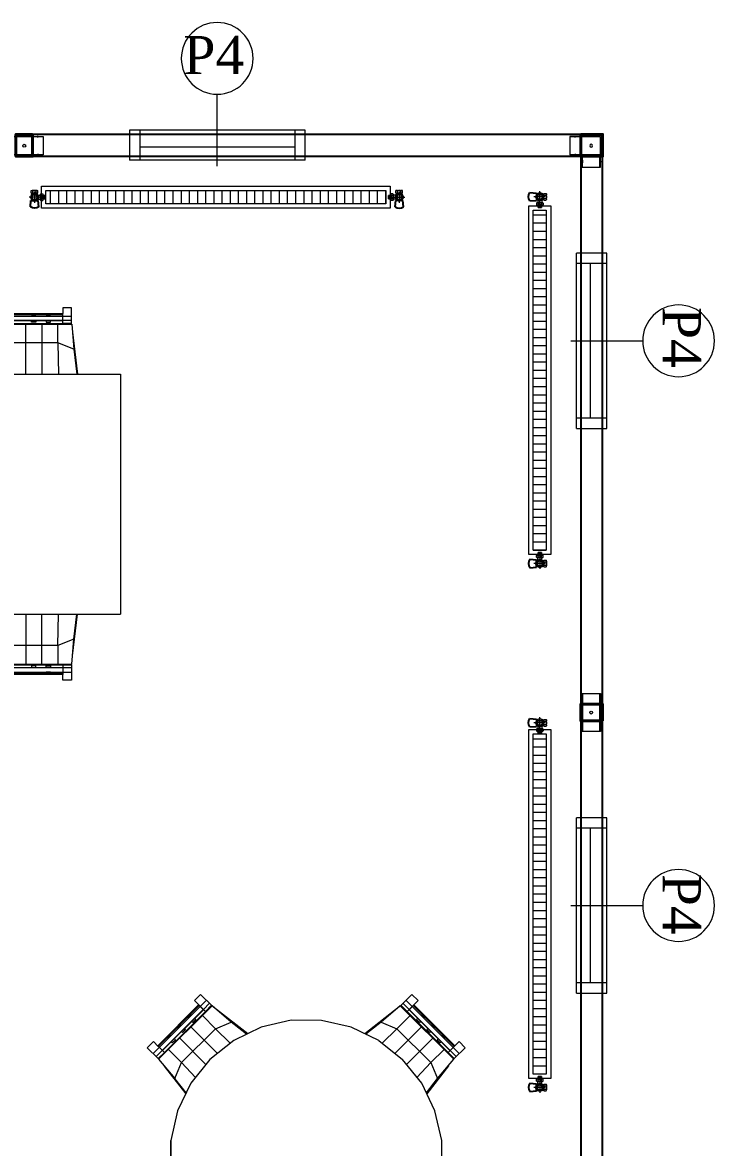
# Model space of a CAD drawing. Header units: millimetres. Extents: x 65390 to 71510, y 46362 to 50796.
# Drawn here: x 68932 to 69249, y 47590 to 48106 of the extents above; entities that cross this region are included whole.
import ezdxf

# ---------------------------------------------------------------- set-up
doc = ezdxf.new("R2010")
doc.units = ezdxf.units.MM
for name, color, linetype in [('BİRLEŞİM ELEMANLARI', 4, 'Continuous'), ('DIŞ PANEL', 21, 'Continuous'), ('P1', 40, 'Continuous')]:
    doc.layers.add(name, color=color, linetype=linetype)
for name, color, linetype, lineweight in [('C-HOTWATERPIPE', 10, 'Continuous', 0), ('C-RADYATÖR', 4, 'Continuous', 0), ('P-MEKANIK', 251, 'Continuous', 9), ('radyatörvana', 7, 'Continuous', 0), ('TEFRİS-M', 232, 'Continuous', 5), ('WALL INTERNAL', 7, 'Continuous', 50)]:
    doc.layers.add(name, color=color, linetype=linetype, lineweight=lineweight)
doc.styles.get("Standard").update_dxf_attribs({"font": 'arial.ttf'})

# ---------------------------------------------------------------- blocks, each defined once
blk = doc.blocks.new('DIŞ KÖŞE KEP 80.')
at = {"lineweight": 40, "elevation": 1364.1}
blk.add_lwpolyline([(90, 150), (90, 50), (-10, 50), (-10, 150)], close=True, dxfattribs=at)
at = {"layer": 'BİRLEŞİM ELEMANLARI', "color": 6, "lineweight": 20}
for p, q in [((0, 138, 1364.1), (140, 138, 1364.1)), ((108.5, 138, 1364.1), (108.5, 140, 1364.1)), ((115, 135, 1364.1), (115, 143, 1364.1)), ((121.5, 138, 1364.1), (121.5, 140, 1364.1)), ((140, 58, 1364.1), (0, 58, 1364.1)), ((2, 0, 1364.1), (2, 56, 1364.1)), ((82, 0, 1364.1), (82, 56, 1364.1)), ((108.5, 58, 1364.1), (108.5, 56, 1364.1)), ((115, 61, 1364.1), (115, 53, 1364.1)), ((121.5, 58, 1364.1), (121.5, 56, 1364.1)), ((5, 25, 1364.1), (-3, 25, 1364.1)), ((2, 31.5, 1364.1), (0, 31.5, 1364.1)), ((2, 18.5, 1364.1), (0, 18.5, 1364.1)), ((2, 31, 1364.1), (2, 19, 1364.1)), ((79, 25, 1364.1), (87, 25, 1364.1)), ((82, 31.5, 1364.1), (84, 31.5, 1364.1)), ((82, 31, 1364.1), (82, 19, 1364.1)), ((82, 18.5, 1364.1), (84, 18.5, 1364.1))]:
    blk.add_line(p, q, dxfattribs=at)
at = {"layer": 'BİRLEŞİM ELEMANLARI', "color": 6, "lineweight": 20, "elevation": 1364.1}
for points in [[(0, 56), (0, 140)], [(0, 140), (140, 140), (140, 56), (0, 56)]]:
    blk.add_lwpolyline(points, dxfattribs=at)
blk.add_lwpolyline([(0, 56), (84, 56), (84, 0), (0, 0)], close=True, dxfattribs=at)
at = {"layer": 'BİRLEŞİM ELEMANLARI', "color": 6, "lineweight": 20}
blk.add_circle((42, 98, 1364.1), 6.5, dxfattribs=at)
blk = doc.blocks.new('DIŞ İKİLİ KEP 60.')
at = {"lineweight": 40}
blk.add_lwpolyline([(135.5, 94), (135.5, -6), (59.5, -6), (59.5, 94)], close=True, dxfattribs=at)
at = {"layer": 'BİRLEŞİM ELEMANLARI', "color": 6, "lineweight": 20}
for p, q in [((185, 82), (10, 82)), ((28.5, 82), (28.5, 84)), ((35, 79), (35, 87)), ((41.5, 82), (41.5, 84)), ((153.5, 82), (153.5, 84)), ((160, 79), (160, 87)), ((166.5, 82), (166.5, 84)), ((10, 2), (185, 2)), ((28.5, 2), (28.5, 0)), ((35, 5), (35, -3)), ((41.5, 2), (41.5, 0)), ((153.5, 2), (153.5, 0)), ((160, 5), (160, -3)), ((166.5, 2), (166.5, 0))]:
    blk.add_line(p, q, dxfattribs=at)
for points in [[(10, 0), (10, 84)], [(10, 84), (185, 84), (185, 0), (10, 0)]]:
    blk.add_lwpolyline(points, dxfattribs=at)
blk.add_circle((98, 42), 6.5, dxfattribs=at)
blk = doc.blocks.new('YUVARLAK MASA_1')
for p, q in [((372327.1, 850766.9), (372367.2, 850766.9)), ((372327.1, 850695.9), (372327.1, 850766.9)), ((372632.2, 850728.8), (372327.1, 850728.8)), ((372367.2, 850766.9), (372367.2, 850735.4)), ((372367.2, 850739.3), (372632.2, 850739.3)), ((372367.2, 850735.4), (372632.2, 850735.4)), ((372367.2, 850695.9), (372367.2, 850734.7)), ((372423.8, 850730.1), (372423.8, 850728.8)), ((372443.5, 850730.1), (372423.8, 850730.1)), ((372443.5, 850728.1), (372443.5, 850730.1)), ((372490.2, 850730.1), (372509.9, 850730.1)), ((372490.2, 850728.8), (372490.2, 850730.1)), ((372509.9, 850730.1), (372509.9, 850728.1)), ((372555.9, 850730.1), (372555.9, 850728.8)), ((372576.3, 850730.1), (372555.9, 850730.1)), ((372576.3, 850728.1), (372576.3, 850730.1)), ((372632.2, 850739.3), (372632.2, 850707.8)), ((372632.8, 850766.9), (372632.8, 850695.9)), ((372672.9, 850766.9), (372632.8, 850766.9)), ((372672.9, 850728.8), (372632.8, 850728.8)), ((372672.9, 850695.9), (372672.9, 850766.9)), ((372325.8, 850692.6), (372316.6, 850577.6)), ((372673.6, 850692.6), (372325.8, 850692.6)), ((372327.1, 850709.1), (372632.2, 850709.1)), ((372367.2, 850695.9), (372327.1, 850695.9)), ((372327.8, 850695.3), (372327.1, 850692.6)), ((372672.9, 850695.3), (372327.8, 850695.3)), ((372332.4, 850695.9), (372332.4, 850695.3)), ((372344.9, 850694.6), (372344.9, 850695.9)), ((372632.2, 850707.8), (372367.2, 850707.8)), ((372389.6, 850607.2), (372389.6, 850692.6)), ((372423.8, 850707.8), (372423.8, 850701.2)), ((372423.8, 850701.2), (372443.5, 850701.2)), ((372443.5, 850701.2), (372443.5, 850707.8)), ((372463.2, 850692.6), (372463.2, 850522.4)), ((372490.2, 850701.2), (372490.2, 850707.8)), ((372509.9, 850701.2), (372490.2, 850701.2)), ((372509.9, 850707.8), (372509.9, 850701.2)), ((372536.2, 850520.4), (372536.2, 850692.6)), ((372555.9, 850707.8), (372555.9, 850701.2)), ((372555.9, 850701.2), (372576.3, 850701.2)), ((372576.3, 850701.2), (372576.3, 850707.8)), ((372609.8, 850692.6), (372609.8, 850607.2)), ((372632.8, 850709.1), (372672.9, 850709.1)), ((372632.8, 850695.9), (372672.9, 850695.9)), ((372654.5, 850695.3), (372654.5, 850695.9)), ((372667, 850695.9), (372667, 850694.6)), ((372672.9, 850692), (372672.9, 850695.3)), ((372682.8, 850577.6), (372673.6, 850692.6)), ((372697.9, 850486.2), (372673.6, 850684.1)), ((372322.5, 850652.5), (372302.8, 850492.8)), ((372306.1, 850494.1), (372316.6, 850577.6)), ((372316.6, 850577.6), (372389.6, 850607.2)), ((372389.6, 850607.2), (372387.6, 850513.8)), ((372609.8, 850607.2), (372389.6, 850607.2)), ((372611.1, 850512.5), (372609.8, 850607.2)), ((372609.8, 850607.2), (372682.8, 850577.6)), ((372693.3, 850488.8), (372682.8, 850577.6)), ((372492.2, 850525.7), (372352.8, 850510.5)), ((372630.9, 850510.5), (372492.2, 850525.7)), ((372352.8, 850510.5), (372220.7, 850463.9)), ((372763, 850463.9), (372630.9, 850510.5)), ((372690, 850489.5), (372693.3, 850488.8)), ((372693.3, 850488.2), (372693.3, 850488.8)), ((372220.7, 850463.9), (372102.3, 850389.6)), ((372882, 850389.6), (372763, 850463.9)), ((372003.7, 850290.3), (372102.3, 850389.6)), ((372102.3, 850389.6), (372003.7, 850290.3)), ((372980.6, 850290.3), (372882, 850389.6)), ((371928.8, 850172), (372003.7, 850290.3)), ((372003.7, 850290.3), (371928.8, 850172)), ((373054.9, 850172), (372980.6, 850290.3)), ((371928.8, 850172), (371882.8, 850039.9)), ((373101.5, 850039.9), (373054.9, 850172)), ((371626.4, 850041.8), (371626.4, 850081.9)), ((371626.4, 850081.9), (371696.7, 850081.9)), ((371664.5, 850081.9), (371664.5, 850041.8)), ((371684.2, 850041.8), (371684.2, 850081.9)), ((371697.4, 850076), (371696.1, 850076)), ((371696.1, 850063.5), (371697.4, 850063.5)), ((371696.7, 850081.9), (371696.7, 850041.8)), ((371697.4, 850081.9), (371697.4, 849736.8)), ((371697.4, 850081.9), (371700, 850081.9)), ((371815.7, 850091.8), (371700.7, 850082.6)), ((371700.7, 850082.6), (371700.7, 849734.8)), ((371706.6, 850082.6), (371905.8, 850106.9)), ((371786.1, 850018.8), (371815.7, 850091.8)), ((371815.7, 850091.8), (371903.8, 850102.3)), ((371903.8, 850102.3), (371902.5, 850096.4)), ((371903.8, 850102.3), (371904.4, 850102.3)), ((373277.1, 850082.6), (373077.2, 850106.9)), ((373079.9, 850102.3), (373079.2, 850102.3)), ((373079.9, 850102.3), (373080.5, 850099)), ((373168.6, 850091.8), (373079.9, 850102.3)), ((373168.6, 850091.8), (373198.2, 850018.8)), ((373283.6, 850082.6), (373168.6, 850091.8)), ((373283.6, 849734.8), (373283.6, 850082.6)), ((373283.6, 850081.9), (373357.9, 850081.9)), ((373286.9, 850081.9), (373286.9, 849736.1)), ((373300.1, 850041.8), (373300.1, 850081.9)), ((373319.8, 850041.8), (373319.8, 850081.9)), ((373357.9, 850081.9), (373357.9, 850041.8)), ((371696.7, 850041.8), (371626.4, 850041.8)), ((371653.3, 849776.2), (371653.3, 850041.2)), ((371653.3, 850041.2), (371684.9, 850041.2)), ((371657.9, 849776.2), (371657.9, 850041.2)), ((371664.5, 850041.2), (371664.5, 849736.1)), ((371684.2, 849736.1), (371684.2, 850041.2)), ((371684.9, 850041.2), (371684.9, 849776.2)), ((371700.7, 850018.8), (371786.1, 850018.8)), ((371786.1, 850018.8), (371880.1, 850020.1)), ((371786.1, 849798.6), (371786.1, 850018.8)), ((371867, 849901.1), (371882.8, 850039.9)), ((371882.8, 850039.9), (371867, 849901.1)), ((373101.5, 850039.9), (373116.7, 849901.1)), ((373198.2, 850018.8), (373103.5, 850020.1)), ((373198.2, 849798.6), (373198.2, 850018.8)), ((373198.2, 850018.8), (373283.6, 850018.8)), ((373357.9, 850041.8), (373286.9, 850041.8)), ((373298.8, 849776.2), (373298.8, 850041.2)), ((373298.8, 850041.2), (373330.3, 850041.2)), ((373300.1, 849736.1), (373300.1, 850041.2)), ((373319.8, 850041.2), (373319.8, 849736.1)), ((373326.4, 849776.2), (373326.4, 850041.2)), ((373330.3, 850041.2), (373330.3, 849776.2)), ((371663.2, 849985.3), (371664.5, 849985.3)), ((371663.2, 849964.9), (371663.2, 849985.3)), ((371664.5, 849964.9), (371663.2, 849964.9)), ((371692.1, 849985.3), (371684.2, 849985.3)), ((371692.1, 849964.9), (371684.9, 849964.9)), ((371692.1, 849985.3), (371692.1, 849964.9)), ((373292.2, 849985.3), (373298.8, 849985.3)), ((373292.2, 849964.9), (373292.2, 849985.3)), ((373298.8, 849964.9), (373292.2, 849964.9)), ((373321.1, 849964.9), (373319.1, 849964.9)), ((373319.8, 849985.3), (373321.1, 849985.3)), ((373321.1, 849985.3), (373321.1, 849964.9)), ((371663.2, 849918.9), (371663.2, 849899.2)), ((371664.5, 849918.9), (371663.2, 849918.9)), ((371692.1, 849918.9), (371684.2, 849918.9)), ((371692.1, 849899.2), (371692.1, 849918.9)), ((371871.6, 849945.2), (371700.7, 849945.2)), ((373283.6, 849945.2), (373111.4, 849945.2)), ((373292.2, 849918.9), (373292.2, 849899.2)), ((373298.8, 849918.9), (373292.2, 849918.9)), ((373321.1, 849918.9), (373319.8, 849918.9)), ((373321.1, 849899.2), (373321.1, 849918.9)), ((371663.2, 849899.2), (371664.5, 849899.2)), ((371663.2, 849852.5), (371664.5, 849852.5)), ((371663.2, 849832.8), (371663.2, 849852.5)), ((371684.2, 849852.5), (371692.1, 849852.5)), ((371684.9, 849899.2), (371692.1, 849899.2)), ((371692.1, 849852.5), (371692.1, 849832.8)), ((371700.7, 849872.2), (371869.6, 849872.2)), ((371867, 849901.1), (371882.8, 849761.8)), ((373101.5, 849761.8), (373116.7, 849901.1)), ((373113.4, 849872.2), (373283.6, 849872.2)), ((373292.2, 849899.2), (373298.8, 849899.2)), ((373292.2, 849852.5), (373298.8, 849852.5)), ((373292.2, 849832.8), (373292.2, 849852.5)), ((373319.1, 849899.2), (373321.1, 849899.2)), ((373319.8, 849852.5), (373321.1, 849852.5)), ((373321.1, 849852.5), (373321.1, 849832.8)), ((371664.5, 849832.8), (371663.2, 849832.8)), ((371692.1, 849832.8), (371684.9, 849832.8)), ((371786.1, 849798.6), (371700.7, 849798.6)), ((371786.1, 849798.6), (371878.2, 849796.6)), ((371815.7, 849725.6), (371786.1, 849798.6)), ((373104.8, 849796.6), (373198.2, 849798.6)), ((373198.2, 849798.6), (373168.6, 849725.6)), ((373283.6, 849798.6), (373198.2, 849798.6)), ((373292.2, 849832.8), (373298.8, 849832.8)), ((373321.1, 849832.8), (373319.1, 849832.8)), ((371626.4, 849776.2), (371652.7, 849776.2)), ((371626.4, 849736.1), (371626.4, 849776.2)), ((371696.7, 849776.2), (371653.3, 849776.2)), ((371697.4, 849753.9), (371696.1, 849753.9)), ((371696.7, 849776.2), (371696.7, 849736.1)), ((371882.8, 849761.8), (371928.8, 849629.6)), ((373054.9, 849629.6), (373101.5, 849761.8)), ((373357.9, 849776.2), (373286.9, 849776.2)), ((373357.9, 849736.1), (373357.9, 849776.2)), ((371696.7, 849736.1), (371626.4, 849736.1)), ((371696.1, 849741.4), (371697.4, 849741.4)), ((371697.4, 849736.8), (371700, 849736.1)), ((371700.7, 849734.8), (371815.7, 849725.6)), ((371738.1, 849731.5), (371899.8, 849711.8)), ((371815.7, 849725.6), (371898.5, 849715.1)), ((373245.5, 849731.5), (373083.8, 849711.8)), ((373083.8, 849711.8), (373245.5, 849731.5)), ((373085.1, 849715.1), (373168.6, 849725.6)), ((373168.6, 849725.6), (373283.6, 849734.8)), ((373283.6, 849736.1), (373286.9, 849736.8)), ((373286.9, 849736.1), (373357.9, 849736.1)), ((371928.8, 849629.6), (372003.7, 849511.3)), ((372980.6, 849511.3), (373054.9, 849629.6)), ((372003.7, 849511.3), (372102.3, 849412.7)), ((372882, 849412.7), (372980.6, 849511.3)), ((372102.3, 849412.7), (372220.7, 849337.8)), ((372763, 849337.8), (372882, 849412.7)), ((372220.7, 849337.8), (372352.8, 849291.7)), ((372630.9, 849291.7), (372763, 849337.8)), ((372763, 849337.8), (372630.9, 849291.7)), ((372302.8, 849308.8), (372322.5, 849147.1)), ((372306.1, 849307.5), (372316.6, 849224.7)), ((372352.8, 849291.7), (372492.2, 849276)), ((372389.6, 849195.1), (372387.6, 849287.1)), ((372492.2, 849276), (372630.9, 849291.7)), ((372611.1, 849289.1), (372609.8, 849195.1)), ((372673.6, 849115.6), (372697.9, 849314.8)), ((372682.8, 849224.7), (372693.3, 849312.8)), ((372693.3, 849312.8), (372687.4, 849311.5)), ((372693.3, 849312.8), (372693.3, 849313.4)), ((372463.2, 849278.6), (372463.2, 849109.7)), ((372536.2, 849109.7), (372536.2, 849280.6)), ((372316.6, 849224.7), (372389.6, 849195.1)), ((372325.8, 849109.7), (372316.6, 849224.7)), ((372389.6, 849109.7), (372389.6, 849195.1)), ((372389.6, 849195.1), (372609.8, 849195.1)), ((372609.8, 849195.1), (372682.8, 849224.7)), ((372609.8, 849195.1), (372609.8, 849109.7)), ((372682.8, 849224.7), (372673.6, 849109.7)), ((372673.6, 849109.7), (372325.8, 849109.7)), ((372327.1, 849109), (372327.8, 849106.4)), ((372327.1, 849105.7), (372327.1, 849072.8)), ((372367.2, 849105.7), (372327.1, 849105.7)), ((372632.2, 849093.2), (372327.1, 849093.2)), ((372327.8, 849106.4), (372672.9, 849106.4)), ((372332.4, 849105), (372332.4, 849106.4)), ((372344.9, 849106.4), (372344.9, 849105)), ((372367.2, 849105.7), (372367.2, 849072.8)), ((372632.2, 849093.9), (372367.2, 849093.9)), ((372423.8, 849101.1), (372443.5, 849101.1)), ((372423.8, 849093.2), (372423.8, 849101.1)), ((372443.5, 849101.1), (372443.5, 849093.9)), ((372490.2, 849101.1), (372509.9, 849101.1)), ((372490.2, 849093.2), (372490.2, 849101.1)), ((372509.9, 849101.1), (372509.9, 849093.9)), ((372555.9, 849101.1), (372555.9, 849093.2)), ((372576.3, 849101.1), (372555.9, 849101.1)), ((372576.3, 849093.9), (372576.3, 849101.1)), ((372632.2, 849072.8), (372632.2, 849093.9)), ((372632.8, 849105.7), (372632.8, 849072.8)), ((372672.9, 849105.7), (372632.8, 849105.7)), ((372672.9, 849093.2), (372632.8, 849093.2)), ((372654.5, 849105), (372654.5, 849106.4)), ((372667, 849106.4), (372667, 849105)), ((372672.9, 849106.4), (372672.9, 849109)), ((372672.9, 849072.8), (372672.9, 849105.7)), ((372327.1, 849072.8), (372632.2, 849072.8)), ((372327.1, 849035.4), (372327.1, 849072.2)), ((372367.2, 849035.4), (372327.1, 849035.4)), ((372367.2, 849072.2), (372367.2, 849062.3)), ((372632.2, 849066.9), (372367.2, 849066.9)), ((372367.2, 849062.3), (372632.2, 849062.3)), ((372367.2, 849061.7), (372367.2, 849035.4)), ((372423.8, 849072.8), (372423.8, 849072.2)), ((372423.8, 849072.2), (372443.5, 849072.2)), ((372443.5, 849072.2), (372443.5, 849072.8)), ((372490.2, 849072.2), (372490.2, 849072.8)), ((372509.9, 849072.2), (372490.2, 849072.2)), ((372509.9, 849072.8), (372509.9, 849072.2)), ((372555.9, 849072.8), (372555.9, 849072.2)), ((372555.9, 849072.2), (372576.3, 849072.2)), ((372576.3, 849072.2), (372576.3, 849072.8)), ((372632.2, 849062.3), (372632.2, 849072.2)), ((372632.8, 849072.8), (372672.9, 849072.8)), ((372632.8, 849072.2), (372632.8, 849035.4)), ((372632.8, 849035.4), (372672.9, 849035.4)), ((372672.9, 849072.2), (372672.9, 849035.4))]:
    blk.add_line(p, q)
blk = doc.blocks.new('VİP MASA')
at = {"layer": 'TEFRİS-M'}
for p, q in [((136318.6, 42487.7), (136318.6, 42461.4)), ((136358.7, 42487.7), (136318.6, 42487.7)), ((136358.7, 42417.3), (136358.7, 42487.7)), ((136318.6, 42460.7), (136053.7, 42460.7)), ((136318.6, 42456.1), (136053.7, 42456.1)), ((136053.7, 42449.5), (136358.7, 42449.5)), ((136358.7, 42429.8), (136053.7, 42429.8)), ((136053.7, 42429.2), (136318.6, 42429.2)), ((136176, 42450.9), (136195.7, 42450.9)), ((136176, 42449.5), (136176, 42450.9)), ((136176, 42421.9), (136176, 42429.8)), ((136195.7, 42421.9), (136176, 42421.9)), ((136195.7, 42450.9), (136195.7, 42449.5)), ((136195.7, 42429.2), (136195.7, 42421.9)), ((136242.4, 42450.9), (136242.4, 42449.5)), ((136262.1, 42450.9), (136242.4, 42450.9)), ((136242.4, 42429.8), (136242.4, 42421.9)), ((136242.4, 42421.9), (136262.1, 42421.9)), ((136262.1, 42449.5), (136262.1, 42450.9)), ((136262.1, 42421.9), (136262.1, 42429.2)), ((136318.6, 42417.3), (136318.6, 42460.7)), ((136341, 42416.7), (136341, 42418)), ((136353.5, 42418), (136353.5, 42416.7)), ((136012.3, 42413.4), (136360.1, 42413.4)), ((136013, 42416.7), (136358.1, 42416.7)), ((136149.7, 42183.5), (136149.7, 42413.4)), ((136222.7, 42413.4), (136222.7, 42183.5)), ((136296.3, 42327.9), (136296.3, 42413.4)), ((136318.6, 42417.3), (136358.7, 42417.3)), ((136358.1, 42416.7), (136358.7, 42414)), ((136360.1, 42413.4), (136369.3, 42298.3)), ((136363.3, 42375.9), (136386.8, 42183.5)), ((136296.3, 42327.9), (136076.1, 42327.9)), ((136296.3, 42327.9), (136299.4, 42183.5)), ((136369.3, 42298.3), (136296.3, 42327.9)), ((136369.3, 42298.3), (136383.8, 42183.5)), ((130983.2, 42183.5), (136583.2, 42183.5)), ((136583.2, 42183.5), (136583.2, 41083.5)), ((130983.2, 41083.5), (136583.2, 41083.5)), ((136149.7, 41083.5), (136149.7, 40853.6)), ((136222.7, 40853.6), (136222.7, 41083.5)), ((136296.3, 40939), (136299.4, 41083.5)), ((136363.3, 40891.1), (136386.8, 41083.5)), ((136369.3, 40968.6), (136383.8, 41083.5)), ((136296.3, 40939), (136076.1, 40939)), ((136369.3, 40968.6), (136296.3, 40939)), ((136296.3, 40939), (136296.3, 40853.6)), ((136360.1, 40853.6), (136369.3, 40968.6)), ((136012.3, 40853.6), (136360.1, 40853.6)), ((136013, 40850.3), (136358.1, 40850.3)), ((136053.7, 40837.8), (136318.6, 40837.8)), ((136358.7, 40837.1), (136053.7, 40837.1)), ((136176, 40845), (136176, 40837.1)), ((136195.7, 40845), (136176, 40845)), ((136195.7, 40837.8), (136195.7, 40845)), ((136242.4, 40845), (136262.1, 40845)), ((136242.4, 40837.1), (136242.4, 40845)), ((136262.1, 40845), (136262.1, 40837.8)), ((136318.6, 40849.6), (136318.6, 40806.2)), ((136318.6, 40849.6), (136358.7, 40849.6)), ((136341, 40850.3), (136341, 40849)), ((136353.5, 40849), (136353.5, 40850.3)), ((136358.1, 40850.3), (136358.7, 40852.9)), ((136358.7, 40849.6), (136358.7, 40779.3)), ((136053.7, 40817.4), (136358.7, 40817.4)), ((136318.6, 40810.9), (136053.7, 40810.9)), ((136318.6, 40806.2), (136053.7, 40806.2)), ((136176, 40817.4), (136176, 40816.1)), ((136176, 40816.1), (136195.7, 40816.1)), ((136195.7, 40816.1), (136195.7, 40817.4)), ((136242.4, 40816.1), (136242.4, 40817.4)), ((136262.1, 40816.1), (136242.4, 40816.1)), ((136262.1, 40817.4), (136262.1, 40816.1)), ((136318.6, 40779.3), (136318.6, 40805.6)), ((136358.7, 40779.3), (136318.6, 40779.3))]:
    blk.add_line(p, q, dxfattribs=at)
blk = doc.blocks.new('DIŞ-P1 PENCERELİ-2514-G-B-(80)')
at = {"layer": 'DIŞ PANEL'}
for p, q in [((0, 100), (2514, 100)), ((0, 0), (0, 100)), ((2514, 100), (2514, 0)), ((2514, 0), (0, 0))]:
    blk.add_line(p, q, dxfattribs=at)
at = {"layer": 'P1', "lineweight": 15}
for p, q in [((1667.2, -45.8), (1667.2, 284)), ((1264.4, 119), (2069, 119)), ((1264.4, -19), (1264.4, 119)), ((1311.6, 119), (1311.6, -19)), ((2021.8, 119), (2021.8, -19)), ((2069, 119), (2069, -19)), ((2021.8, 43.2), (1311.6, 43.2)), ((1264.4, -19), (2069, -19))]:
    blk.add_line(p, q, dxfattribs=at)
blk.add_circle((1667, 448.6), 164.6, dxfattribs=at)
blk = doc.blocks.new('Radvanaüst')
at = {"layer": 'radyatörvana', "color": 8, "linetype": 'Continuous', "ltscale": 0.01}
for p, q in [((53, 0), (-25.1, 0)), ((0, 24.9), (0, -26.6)), ((28.9, 7.6), (37.4, 7.6)), ((28.9, -7.6), (37.4, -7.6))]:
    blk.add_line(p, q, dxfattribs=at)
at = {"layer": 'radyatörvana', "ltscale": 0.2}
for p, q in [((15.6, 9.2), (26.6, 9.2)), ((26.6, 9.2), (27.6, 11.4)), ((27.6, 11.4), (27.6, -11.4)), ((27.6, -10.2), (27.6, 10.2)), ((28.9, 15.2), (37.4, 15.2)), ((38.7, 11.4), (38.7, -11.4)), ((15.7, -9.2), (26.6, -9.2)), ((26.6, -9.2), (27.6, -11.4)), ((28.9, -15.2), (37.4, -15.2))]:
    blk.add_line(p, q, dxfattribs=at)
at = {"layer": 'radyatörvana'}
blk.add_lwpolyline([(-19.4, 0), (-13.7, -13.8), (0, -19.5), (13.7, -13.8), (19.4, 0), (13.7, 13.7), (0, 19.4), (-13.7, 13.7)], close=True, dxfattribs=at)
at = {"layer": 'radyatörvana', "lineweight": -3, "ltscale": 0.5}
blk.add_lwpolyline([(38.7, 8.1), (41.2, 8.1), (41.2, -8.1), (38.7, -8.1)], close=True, dxfattribs=at)
at = {"layer": 'radyatörvana', "color": 8, "ltscale": 0.2}
blk.add_lwpolyline([(41.2, 7.5), (50, 7.5), (50, -7.5), (41.2, -7.5)], close=True, dxfattribs=at)
at = {"layer": 'radyatörvana', "color": 8, "linetype": 'Continuous', "ltscale": 0.01}
for radius in [13.6, 11.4]:
    blk.add_circle((0, 0), radius, dxfattribs=at)
at = {"layer": 'radyatörvana', "ltscale": 0.5}
for centre, start, end in [((33.9, 11.4), 142.8162, 180), ((32.4, 11.4), 0, 37.1838)]:
    blk.add_arc(centre, 6.29, start, end, dxfattribs=at)
at = {"layer": 'radyatörvana', "color": 8, "linetype": 'Continuous', "ltscale": 0.01}
for centre, radius, start, end in [((33.9, 11.4), 6.29, 180, 217.1838), ((50.8, 0), 23.2, 160.9056, 199.0944), ((32.4, 11.4), 6.29, 322.8162, 0), ((15.4, 0), 23.2, 340.9056, 19.0944), ((33.9, -11.4), 6.29, 142.8162, 180), ((32.4, -11.4), 6.29, 0, 37.1838)]:
    blk.add_arc(centre, radius, start, end, dxfattribs=at)
at = {"layer": 'radyatörvana', "ltscale": 0.2}
for centre, start, end in [((33.9, -11.4), 180, 217.1838), ((32.4, -11.4), 322.8162, 0)]:
    blk.add_arc(centre, 6.29, start, end, dxfattribs=at)
blk = doc.blocks.new('Radvanayan')
at = {"layer": 'radyatörvana', "lineweight": -3, "ltscale": 0.5}
for p, q in [((-69.4, 44.9), (-66.6, 14.9)), ((-66.6, 14.9), (-33.4, 14.9)), ((-62.6, 14.9), (-62.6, 10.6)), ((-62.6, 10.6), (-60.6, 6.4)), ((-60.6, 6.4), (-60.6, -17.8)), ((-37.4, 14.9), (-37.4, 9.2)), ((-30.6, 44.9), (-33.4, 14.9)), ((-39.4, -9.2), (-39.4, -17.8))]:
    blk.add_line(p, q, dxfattribs=at)
at = {"layer": 'radyatörvana', "ltscale": 0.2}
for p, q in [((-37.4, 9.2), (-23.4, 9.2)), ((-23.4, 9.2), (-22.4, 11.4)), ((-22.4, 11.4), (-22.4, -11.4)), ((-22.4, -10.2), (-22.4, 10.2)), ((-21.1, 15.2), (-12.6, 15.2)), ((-11.3, 11.4), (-11.3, -11.4)), ((-65.2, -19.1), (-65.2, -29.9)), ((-38.6, -17.8), (-61.4, -17.8)), ((-38.6, -31.2), (-61.4, -31.2)), ((-60.2, -17.8), (-39.8, -17.8)), ((-39.4, -9.2), (-23.4, -9.2)), ((-34.8, -19.1), (-34.8, -29.9)), ((-23.4, -9.2), (-22.4, -11.4)), ((-21.1, -15.2), (-12.6, -15.2))]:
    blk.add_line(p, q, dxfattribs=at)
at = {"layer": 'radyatörvana', "color": 8, "linetype": 'Continuous', "ltscale": 0.01}
for p, q in [((-21.1, 7.6), (-12.6, 7.6)), ((-57.6, -19.1), (-57.6, -29.9)), ((-42.4, -19.1), (-42.4, -29.9)), ((-21.1, -7.6), (-12.6, -7.6))]:
    blk.add_line(p, q, dxfattribs=at)
at = {"layer": 'radyatörvana', "lineweight": -3, "ltscale": 0.5}
blk.add_lwpolyline([(-11.3, 8.1), (-8.8, 8.1), (-8.8, -8.1), (-11.3, -8.1)], close=True, dxfattribs=at)
at = {"layer": 'radyatörvana', "color": 8, "ltscale": 0.2}
blk.add_lwpolyline([(-8.8, 7.5), (0, 7.5), (0, -7.5), (-8.8, -7.5)], close=True, dxfattribs=at)
at = {"layer": 'radyatörvana', "lineweight": -3, "ltscale": 0.5}
blk.add_arc((-50, 16.4), 34.5, 55.802, 124.198, dxfattribs=at)
at = {"layer": 'radyatörvana', "ltscale": 0.5}
for centre, start, end in [((-16.1, 11.4), 142.8162, 180), ((-17.6, 11.4), 0, 37.1838), ((-38.6, -24.1), 52.8162, 90), ((-38.6, -24.9), 270, 307.1838)]:
    blk.add_arc(centre, 6.29, start, end, dxfattribs=at)
at = {"layer": 'radyatörvana', "color": 8, "linetype": 'Continuous', "ltscale": 0.01}
for centre, radius, start, end in [((-16.1, 11.4), 6.29, 180, 217.1838), ((0.8, 0), 23.2, 160.9056, 199.0944), ((-17.6, 11.4), 6.29, 322.8162, 0), ((-34.6, 0), 23.2, 340.9056, 19.0944), ((-61.4, -24.1), 6.29, 52.8162, 90), ((-61.4, -24.9), 6.29, 270, 307.1838), ((-50, -41), 23.2, 70.9056, 109.0944), ((-50, -7.9), 23.2, 250.9056, 289.0944), ((-38.6, -24.1), 6.29, 90, 127.1838), ((-38.6, -24.9), 6.29, 232.8162, 270), ((-16.1, -11.4), 6.29, 142.8162, 180), ((-17.6, -11.4), 6.29, 0, 37.1838)]:
    blk.add_arc(centre, radius, start, end, dxfattribs=at)
at = {"layer": 'radyatörvana', "ltscale": 0.2}
for centre, start, end in [((-61.4, -24.1), 90, 127.1838), ((-61.4, -24.9), 232.8162, 270), ((-16.1, -11.4), 180, 217.1838), ((-17.6, -11.4), 322.8162, 0)]:
    blk.add_arc(centre, 6.29, start, end, dxfattribs=at)

msp = doc.modelspace()

# ---------------------------------------------------------------- hatches: boundary and pattern name
at = {"layer": 'P-MEKANIK', "lineweight": 0}
h = msp.add_hatch(dxfattribs=at)
h.set_pattern_fill('ANSI31', color=256, scale=30, angle=45, style=0)
h.set_pattern_definition([(90, (208126.007, 8678.6834), (-3.75, 7e-16), [])])
h.paths.add_polyline_path([(68942.579, 48029.149), (69098.579, 48029.149), (69098.579, 48023.149), (68942.579, 48023.149)])
h = msp.add_hatch(dxfattribs=at)
h.set_pattern_fill('ANSI31', color=256, scale=30, angle=-45, style=0)
h.set_pattern_definition([(360, (29821.6464, -91163.1956), (1e-15, 3.75), [])])
h.paths.add_polyline_path([(69172.112, 48020.232), (69172.112, 47864.232), (69166.112, 47864.232), (69166.112, 48020.232)])
h = msp.add_hatch(dxfattribs=at)
h.set_pattern_fill('ANSI31', color=256, scale=30, angle=-45, style=0)
h.set_pattern_definition([(360, (29821.6464, -91403.485), (1e-15, 3.75), [])])
h.paths.add_polyline_path([(69172.112, 47779.943), (69172.112, 47623.943), (69166.112, 47623.943), (69166.112, 47779.943)])

# ---------------------------------------------------------------- linework, layer by layer
at = {"layer": 'C-RADYATÖR', "lineweight": 0}
for points in [[(68940.579, 48031.149), (69100.579, 48031.149), (69100.579, 48021.149), (68940.579, 48021.149)], [(69174.112, 48022.232), (69174.112, 47862.232), (69164.112, 47862.232), (69164.112, 48022.232)], [(69174.112, 47781.943), (69174.112, 47621.943), (69164.112, 47621.943), (69164.112, 47781.943)]]:
    msp.add_lwpolyline(points, close=True, dxfattribs=at)
at = {"layer": 'P-MEKANIK', "lineweight": 0}
for points in [[(68942.579, 48029.149), (69098.579, 48029.149), (69098.579, 48023.149), (68942.579, 48023.149)], [(69172.112, 48020.232), (69172.112, 47864.232), (69166.112, 47864.232), (69166.112, 48020.232)], [(69172.112, 47779.943), (69172.112, 47623.943), (69166.112, 47623.943), (69166.112, 47779.943)]]:
    msp.add_lwpolyline(points, close=True, dxfattribs=at)

# ---------------------------------------------------------------- block references
at = {"yscale": 0.1, "zscale": 0.1}
for name, p, xscale in [('DIŞ İKİLİ KEP 60.', (68922.962, 48045.549), 0.1), ('DIŞ KÖŞE KEP 80.', (69196.912, 48039.949, -136.413), -0.1), ('VİP MASA', (55318.491, 43726.601), 0.1)]:
    msp.add_blockref(name, p, dxfattribs=dict(at, xscale=xscale))
at = {"xscale": 0.1, "yscale": 0.1, "zscale": 0.1, "rotation": 270}
msp.add_blockref('DIŞ İKİLİ KEP 60.', (69188.512, 47799.499), dxfattribs=at)
at = {"layer": 'C-HOTWATERPIPE', "ltscale": 0.5, "yscale": 0.1, "zscale": 0.1}
for p, xscale, rotation in [((68942.458, 48026.149), -0.1, 180), ((69099.701, 48026.149), 0.1, 180), ((69169.112, 48021.354), -0.1, 90), ((69169.112, 47863.111), 0.1, 90), ((69169.112, 47780.064), -0.1, 90), ((69169.112, 47622.821), 0.1, 90)]:
    msp.add_blockref('Radvanayan', p, dxfattribs=dict(at, xscale=xscale, rotation=rotation))
at = {"layer": 'radyatörvana', "lineweight": -3, "ltscale": 0.5, "yscale": 0.1, "zscale": 0.1}
for p, xscale in [((68937.458, 48026.149), 0.1), ((69104.701, 48026.149), -0.1)]:
    msp.add_blockref('Radvanaüst', p, dxfattribs=dict(at, xscale=xscale))
at = {"layer": 'radyatörvana', "lineweight": -3, "ltscale": 0.5, "yscale": 0.1, "zscale": 0.1, "rotation": 270}
for p, xscale in [((69169.112, 48026.354), 0.1), ((69169.112, 47858.111), -0.1), ((69169.112, 47785.064), 0.1), ((69169.112, 47617.821), -0.1)]:
    msp.add_blockref('Radvanaüst', p, dxfattribs=dict(at, xscale=xscale))
at = {"layer": 'TEFRİS-M', "xscale": 0.1, "yscale": 0.1, "zscale": 0.1, "rotation": 45}
msp.add_blockref('YUVARLAK MASA_1', (102819.945, -38849.778), dxfattribs=at)
at = {"layer": 'WALL INTERNAL', "xscale": -0.1, "yscale": 0.1, "zscale": 0.1}
msp.add_blockref('DIŞ-P1 PENCERELİ-2514-G-B-(80)', (69187.912, 48044.949), dxfattribs=at)
at = {"layer": 'WALL INTERNAL', "xscale": -0.1, "yscale": 0.1, "zscale": 0.1, "rotation": 270}
for p in [(69187.912, 47793.549), (69187.912, 47534.549)]:
    msp.add_blockref('DIŞ-P1 PENCERELİ-2514-G-B-(80)', p, dxfattribs=at)

# ---------------------------------------------------------------- texts
at = {"lineweight": 0, "insert": (69033.596, 48100.067), "char_height": 17.49163, "width": 436.13154, "attachment_point": 3}
msp.add_mtext('{\\fGeorgia|b0|i0|c162|p18;P4}', dxfattribs=at)
at = {"lineweight": 0, "char_height": 17.49163, "width": 436.13154, "attachment_point": 3, "rotation": 270}
for insert in [(69243.03, 47947.865), (69243.03, 47687.865)]:
    msp.add_mtext('{\\fGeorgia|b0|i0|c162|p18;P4}', dxfattribs=dict(at, insert=insert))

doc.saveas('drawing.dxf')
